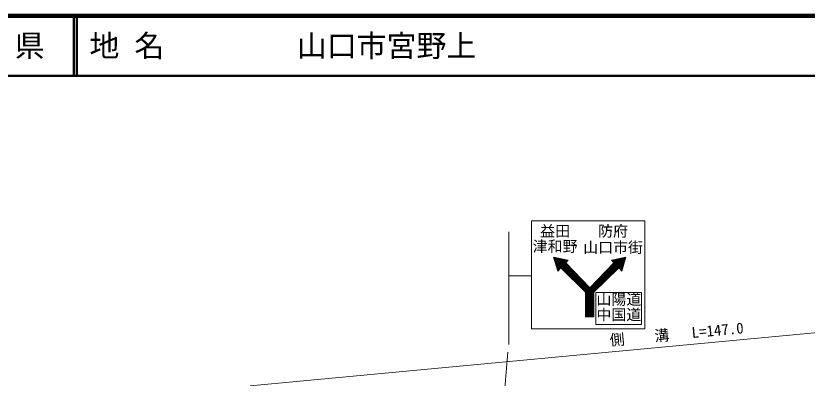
# Model space of a CAD drawing. Units: millimetres, scale not verified. Extents: x 40000 to 680000, y 20000 to 380000.
# Drawn here: x 358076 to 490314, y 319501 to 380000 of the extents above; entities that cross this region are included whole.
import ezdxf
from ezdxf.enums import TextEntityAlignment as Align

# ---------------------------------------------------------------- set-up
doc = ezdxf.new("R2010")
doc.units = ezdxf.units.MM
doc.header["$LTSCALE"] = 1000
for name, color, linetype, lineweight in [('M-STR-HTXT', 7, 'Continuous', 13), ('M-STR-STRC', 7, 'Continuous', 13), ('M-TTL', 2, 'Continuous', 140), ('M-TTL-LINE', 7, 'Continuous', 50)]:
    doc.layers.add(name, color=color, linetype=linetype, lineweight=lineweight)
doc.layers.add('M-TTL-TXT', color=7, linetype='Continuous')
doc.styles.add('ＭＳ ゴシック', font='')
doc.styles.get('ＭＳ ゴシック').set_extended_font_data('MS Gothic')

msp = doc.modelspace()

# ---------------------------------------------------------------- linework, layer by layer
at = {"layer": 'M-STR-HTXT'}
msp.add_line((397237, 318216), (540138, 331611), dxfattribs=at)
at = {"layer": 'M-STR-STRC'}
for p, q in [((444233, 327725), (444233, 345792)), ((444233, 345792), (463190, 345792)), ((463190, 345792), (463190, 327725)), ((440443, 343961), (440443, 325127)), ((444233, 343789), (444233, 327725)), ((448237, 339654), (447962, 339650)), ((448664, 339560), (447991, 339550)), ((448002, 339512), (447999, 339706)), ((449091, 339467), (448020, 339451)), ((449518, 339373), (448049, 339351)), ((449945, 339280), (448078, 339251)), ((448107, 339151), (448099, 339684)), ((450370, 339186), (448107, 339152)), ((450272, 339084), (448136, 339052)), ((450174, 338983), (448165, 338953)), ((450077, 338881), (448194, 338853)), ((448213, 338790), (448200, 339662)), ((449979, 338780), (448223, 338754)), ((450034, 338681), (448253, 338654)), ((450128, 338582), (448282, 338554)), ((448318, 338428), (448300, 339640)), ((448424, 338067), (448400, 339618)), ((448529, 337705), (448501, 339596)), ((448634, 337385), (448601, 339574)), ((448733, 337487), (448701, 339552)), ((448831, 337589), (448802, 339530)), ((448930, 337691), (448902, 339508)), ((449028, 337793), (449003, 339486)), ((449127, 337896), (449103, 339464)), ((449228, 337813), (449203, 339442)), ((449329, 337714), (449304, 339420)), ((449431, 337614), (449404, 339398)), ((449532, 337515), (449504, 339376)), ((449634, 337415), (449605, 339354)), ((449735, 337316), (449705, 339332)), ((449837, 337216), (449805, 339310)), ((449938, 337117), (449906, 339288)), ((450013, 338815), (450006, 339266)), ((450040, 337017), (450015, 338701)), ((450111, 338917), (450106, 339244)), ((450141, 336918), (450116, 338595)), ((450210, 339020), (450207, 339222)), ((450308, 339122), (450307, 339200)), ((457591, 339186), (459854, 339152)), ((457653, 339122), (457654, 339200)), ((457689, 339084), (459825, 339052)), ((457752, 339020), (457755, 339222)), ((457787, 338983), (459796, 338953)), ((457820, 336918), (457845, 338595)), ((457833, 338582), (459680, 338554)), ((457850, 338917), (457855, 339244)), ((457885, 338881), (459767, 338853)), ((457921, 337017), (457947, 338701)), ((457928, 338681), (459709, 338654)), ((457949, 338815), (457955, 339266)), ((457982, 338780), (459738, 338754)), ((458016, 339280), (459883, 339251)), ((458023, 337117), (458056, 339288)), ((458124, 337216), (458156, 339310)), ((458226, 337316), (458256, 339332)), ((458327, 337415), (458357, 339354)), ((458429, 337515), (458457, 339376)), ((458443, 339373), (459912, 339351)), ((458530, 337614), (458557, 339398)), ((458632, 337714), (458658, 339420)), ((458734, 337813), (458758, 339442)), ((458835, 337896), (458858, 339464)), ((458870, 339467), (459941, 339451)), ((458933, 337793), (458959, 339486)), ((459032, 337691), (459059, 339508)), ((459130, 337589), (459159, 339530)), ((459229, 337487), (459260, 339552)), ((459298, 339560), (459970, 339550)), ((459327, 337385), (459360, 339574)), ((459432, 337705), (459461, 339596)), ((459537, 338067), (459561, 339618)), ((459643, 338428), (459661, 339640)), ((459725, 339654), (459999, 339650)), ((459748, 338790), (459762, 339662)), ((459854, 339151), (459862, 339684)), ((459959, 339512), (459962, 339706)), ((450222, 338484), (448311, 338455)), ((450317, 338385), (448340, 338355)), ((450411, 338286), (448369, 338256)), ((450506, 338188), (448398, 338156)), ((450600, 338089), (448427, 338056)), ((450694, 337991), (448456, 337957)), ((449098, 337867), (448485, 337857)), ((449001, 337765), (448514, 337758)), ((448903, 337664), (448543, 337658)), ((448805, 337562), (448572, 337559)), ((448707, 337461), (448601, 337459)), ((450789, 337892), (449172, 337868)), ((450883, 337793), (449273, 337769)), ((450977, 337695), (449373, 337671)), ((451072, 337596), (449474, 337572)), ((451166, 337498), (449574, 337474)), ((451260, 337399), (449675, 337375)), ((451355, 337300), (449775, 337277)), ((450243, 336818), (450218, 338489)), ((450344, 336719), (450319, 338382)), ((450446, 336619), (450421, 338276)), ((450548, 336520), (450523, 338170)), ((450649, 336420), (450624, 338064)), ((450751, 336321), (450726, 337958)), ((450852, 336221), (450827, 337851)), ((450954, 336122), (450929, 337745)), ((451055, 336022), (451031, 337639)), ((451157, 335923), (451132, 337533)), ((451258, 335823), (451234, 337427)), ((451360, 335724), (451336, 337321)), ((451461, 335624), (451437, 337214)), ((456500, 335624), (456524, 337214)), ((456602, 335724), (456626, 337321)), ((456607, 337300), (458186, 337277)), ((456701, 337399), (458287, 337375)), ((456703, 335823), (456727, 337427)), ((456795, 337498), (458387, 337474)), ((456805, 335923), (456829, 337533)), ((456890, 337596), (458488, 337572)), ((456906, 336022), (456931, 337639)), ((456984, 337695), (458588, 337671)), ((457008, 336122), (457032, 337745)), ((457078, 337793), (458689, 337769)), ((457109, 336221), (457134, 337851)), ((457173, 337892), (458789, 337868)), ((457211, 336321), (457235, 337958)), ((457267, 337991), (459505, 337957)), ((457312, 336420), (457337, 338064)), ((457361, 338089), (459534, 338056)), ((457414, 336520), (457439, 338170)), ((457456, 338188), (459563, 338156)), ((457515, 336619), (457540, 338276)), ((457550, 338286), (459593, 338256)), ((457617, 336719), (457642, 338382)), ((457645, 338385), (459622, 338355)), ((457718, 336818), (457744, 338489)), ((457739, 338484), (459651, 338455)), ((458863, 337867), (459476, 337857)), ((458961, 337765), (459447, 337758)), ((459058, 337664), (459418, 337658)), ((459156, 337562), (459389, 337559)), ((459254, 337461), (459360, 337459)), ((440443, 336596), (444234, 336596)), ((451449, 337202), (449876, 337178)), ((451543, 337103), (449976, 337080)), ((451638, 337005), (450077, 336981)), ((451732, 336906), (450177, 336883)), ((451827, 336808), (450278, 336784)), ((451921, 336709), (450378, 336686)), ((452015, 336610), (450479, 336587)), ((452110, 336512), (450579, 336489)), ((452204, 336413), (450680, 336390)), ((452298, 336315), (450780, 336292)), ((452393, 336216), (450881, 336193)), ((452487, 336117), (450981, 336095)), ((452581, 336019), (451082, 335996)), ((452676, 335920), (451182, 335898)), ((451563, 335525), (451539, 337108)), ((451664, 335425), (451640, 337002)), ((451766, 335326), (451742, 336896)), ((451867, 335226), (451844, 336790)), ((451969, 335127), (451945, 336684)), ((452070, 335027), (452047, 336577)), ((452172, 334928), (452148, 336471)), ((452273, 334828), (452250, 336365)), ((452375, 334729), (452352, 336259)), ((452476, 334629), (452453, 336153)), ((452578, 334530), (452555, 336046)), ((452679, 334430), (452657, 335940)), ((455282, 334430), (455305, 335940)), ((455285, 335920), (456779, 335898)), ((455380, 336019), (456880, 335996)), ((455383, 334530), (455406, 336046)), ((455474, 336117), (456980, 336095)), ((455485, 334629), (455508, 336153)), ((455569, 336216), (457081, 336193)), ((455586, 334729), (455610, 336259)), ((455663, 336315), (457181, 336292)), ((455688, 334828), (455711, 336365)), ((455757, 336413), (457282, 336390)), ((455790, 334928), (455813, 336471)), ((455852, 336512), (457382, 336489)), ((455891, 335027), (455914, 336577)), ((455946, 336610), (457483, 336587)), ((455993, 335127), (456016, 336684)), ((456040, 336709), (457583, 336686)), ((456094, 335226), (456118, 336790)), ((456135, 336808), (457684, 336784)), ((456196, 335326), (456219, 336896)), ((456229, 336906), (457784, 336883)), ((456297, 335425), (456321, 337002)), ((456323, 337005), (457885, 336981)), ((456399, 335525), (456423, 337108)), ((456418, 337103), (457985, 337080)), ((456512, 337202), (458086, 337178)), ((452770, 335822), (451283, 335799)), ((452865, 335723), (451383, 335701)), ((452959, 335624), (451484, 335602)), ((453053, 335526), (451584, 335504)), ((453148, 335427), (451685, 335405)), ((453242, 335329), (451785, 335307)), ((453336, 335230), (451886, 335208)), ((453431, 335131), (451986, 335110)), ((453525, 335033), (452087, 335011)), ((453619, 334934), (452187, 334913)), ((453714, 334836), (452288, 334814)), ((453808, 334737), (452388, 334716)), ((453903, 334638), (452489, 334617)), ((452781, 334331), (452758, 335834)), ((452882, 334231), (452860, 335728)), ((452984, 334132), (452961, 335622)), ((453085, 334032), (453063, 335516)), ((453187, 333933), (453165, 335409)), ((453288, 333843), (453266, 335303)), ((453387, 333945), (453368, 335197)), ((453485, 334046), (453469, 335091)), ((453584, 334148), (453571, 334985)), ((453682, 334249), (453673, 334878)), ((453781, 334351), (453774, 334772)), ((453879, 334452), (453876, 334666)), ((454059, 334638), (455473, 334617)), ((454082, 334452), (454085, 334666)), ((454153, 334737), (455573, 334716)), ((454181, 334351), (454187, 334772)), ((454248, 334836), (455674, 334814)), ((454279, 334249), (454289, 334878)), ((454342, 334934), (455774, 334913)), ((454378, 334148), (454390, 334985)), ((454436, 335033), (455875, 335011)), ((454476, 334046), (454492, 335091)), ((454531, 335131), (455975, 335110)), ((454575, 333945), (454593, 335197)), ((454625, 335230), (456076, 335208)), ((454673, 333843), (454695, 335303)), ((454719, 335329), (456176, 335307)), ((454774, 333933), (454797, 335409)), ((454814, 335427), (456277, 335405)), ((454876, 334032), (454898, 335516)), ((454908, 335526), (456377, 335504)), ((454977, 334132), (455000, 335622)), ((455002, 335624), (456478, 335602)), ((455079, 334231), (455102, 335728)), ((455097, 335723), (456578, 335701)), ((455180, 334331), (455203, 335834)), ((455191, 335822), (456679, 335799)), ((453964, 334539), (452589, 334519)), ((453865, 334438), (452690, 334420)), ((453767, 334336), (452790, 334322)), ((453668, 334235), (452891, 334223)), ((453570, 334133), (452991, 334125)), ((453471, 334032), (453092, 334026)), ((453373, 333930), (453192, 333928)), ((454028, 334508), (453283, 333764)), ((454097, 334437), (453283, 333623)), ((454167, 334365), (453283, 333481)), ((454237, 334293), (453283, 333340)), ((454306, 334221), (453283, 333198)), ((454376, 334149), (453283, 333057)), ((454446, 334078), (453283, 332916)), ((454515, 334006), (453283, 332774)), ((454585, 333934), (453283, 332633)), ((454654, 333862), (453283, 332491)), ((453283, 333838), (453283, 329735)), ((453283, 333768), (454678, 332373)), ((454678, 333744), (453283, 332350)), ((453283, 333626), (454678, 332232)), ((454678, 333603), (453283, 332208)), ((453283, 333485), (454678, 332091)), ((454678, 333461), (453283, 332067)), ((453283, 333344), (454678, 331949)), ((454678, 333320), (453283, 331926)), ((453318, 333874), (454678, 332515)), ((453388, 333946), (454678, 332656)), ((453458, 334018), (454678, 332798)), ((453527, 334090), (454678, 332939)), ((453597, 334161), (454678, 333080)), ((453667, 334233), (454678, 333222)), ((453736, 334305), (454678, 333363)), ((453806, 334377), (454678, 333505)), ((453876, 334448), (454678, 333646)), ((453945, 334520), (454678, 333788)), ((453978, 334554), (453978, 334560)), ((453984, 334554), (453984, 334560)), ((453998, 334539), (455372, 334519)), ((454096, 334438), (455272, 334420)), ((454195, 334336), (455171, 334322)), ((454293, 334235), (455071, 334223)), ((454392, 334133), (454970, 334125)), ((454490, 334032), (454870, 334026)), ((454589, 333930), (454769, 333928)), ((454678, 333838), (454678, 329735)), ((455008, 328446), (455008, 333806)), ((455008, 333806), (462631, 333806)), ((462631, 333806), (462631, 328446)), ((453283, 333202), (454678, 331808)), ((454678, 333179), (453283, 331784)), ((453283, 333061), (454678, 331666)), ((454678, 333037), (453283, 331643)), ((453283, 332919), (454678, 331525)), ((454678, 332896), (453283, 331501)), ((453283, 332778), (454678, 331383)), ((454678, 332754), (453283, 331360)), ((453283, 332637), (454678, 331242)), ((454678, 332613), (453283, 331218)), ((453283, 332495), (454678, 331101)), ((454678, 332472), (453283, 331077)), ((453283, 332354), (454678, 330959)), ((454678, 332330), (453283, 330936)), ((453283, 332212), (454678, 330818)), ((454678, 332189), (453283, 330794)), ((453283, 332071), (454678, 330676)), ((454678, 332047), (453283, 330653)), ((453283, 331929), (454678, 330535)), ((454678, 331906), (453283, 330511)), ((453283, 331788), (454678, 330393)), ((454678, 331764), (453283, 330370)), ((453283, 331647), (454678, 330252)), ((454678, 331623), (453283, 330229)), ((453283, 331505), (454678, 330111)), ((454678, 331482), (453283, 330087)), ((453283, 331364), (454678, 329969)), ((454678, 331340), (453283, 329946)), ((453283, 331222), (454678, 329828)), ((454678, 331199), (453283, 329804)), ((453283, 331081), (454629, 329735)), ((453283, 330939), (454487, 329735)), ((453283, 330798), (454346, 329735)), ((453283, 330657), (454205, 329735)), ((454678, 331057), (453356, 329735)), ((454678, 330916), (453497, 329735)), ((454678, 330774), (453639, 329735)), ((454678, 330633), (453780, 329735)), ((453283, 330515), (454063, 329735)), ((453283, 330374), (453922, 329735)), ((453283, 330232), (453780, 329735)), ((453283, 330091), (453639, 329735)), ((453283, 329950), (453497, 329735)), ((453283, 329808), (453356, 329735)), ((454678, 329735), (453283, 329735)), ((454678, 330492), (453922, 329735)), ((454678, 330350), (454063, 329735)), ((454678, 330209), (454205, 329735)), ((454678, 330067), (454346, 329735)), ((454678, 329926), (454487, 329735)), ((454678, 329785), (454629, 329735)), ((462631, 328446), (455008, 328446)), ((463190, 327725), (444233, 327725)), ((437889, 295499), (440320, 323821))]:
    msp.add_line(p, q, dxfattribs=at)
for points in [[(449959, 338759), (450371, 339186), (447942, 339718), (448626, 337376), (449135, 337904), (453283, 333838), (453981, 334557)], [(458003, 338759), (457591, 339186), (460019, 339718), (459336, 337376), (458826, 337904), (454678, 333838), (453981, 334557)]]:
    msp.add_lwpolyline(points, close=True, dxfattribs=at)
at = {"layer": 'M-TTL'}
msp.add_line((680000, 380000), (40000, 380000), dxfattribs=at)
at = {"layer": 'M-TTL-LINE'}
for p, q in [((367750, 380000), (367750, 370000)), ((368250, 380000), (368250, 370000)), ((40000, 370000), (680000, 370000))]:
    msp.add_line(p, q, dxfattribs=at)

# ---------------------------------------------------------------- texts
at = {"layer": 'M-STR-HTXT', "style": 'ＭＳ ゴシック'}
msp.add_text('側\u3000\u3000溝   L=147.0', height=1833, rotation=5.355, dxfattribs=at).set_placement((468641, 325412), align=Align.BOTTOM_CENTER)
at = {"layer": 'M-STR-STRC', "style": 'ＭＳ ゴシック'}
for s, p in [('益田', (448190, 342597)), ('防府', (457885, 342597)), ('津和野', (448190, 340047)), ('山口市街', (457885, 339870)), ('山陽道', (458844, 331213)), ('中国道', (458844, 328648))]:
    msp.add_text(s, height=1833, dxfattribs=at).set_placement(p, align=Align.BOTTOM_CENTER)
at = {"layer": 'M-TTL-TXT', "style": 'ＭＳ ゴシック'}
msp.add_text('山\u3000口\u3000県', height=3666, dxfattribs=at).set_placement((350375, 375000), align=Align.MIDDLE_CENTER)
for s, p in [('地 名', (370380, 375000)), ('山口市宮野上', (405024, 375000))]:
    msp.add_text(s, height=3666, dxfattribs=at).set_placement(p, align=Align.MIDDLE_LEFT)

doc.saveas('drawing.dxf')
